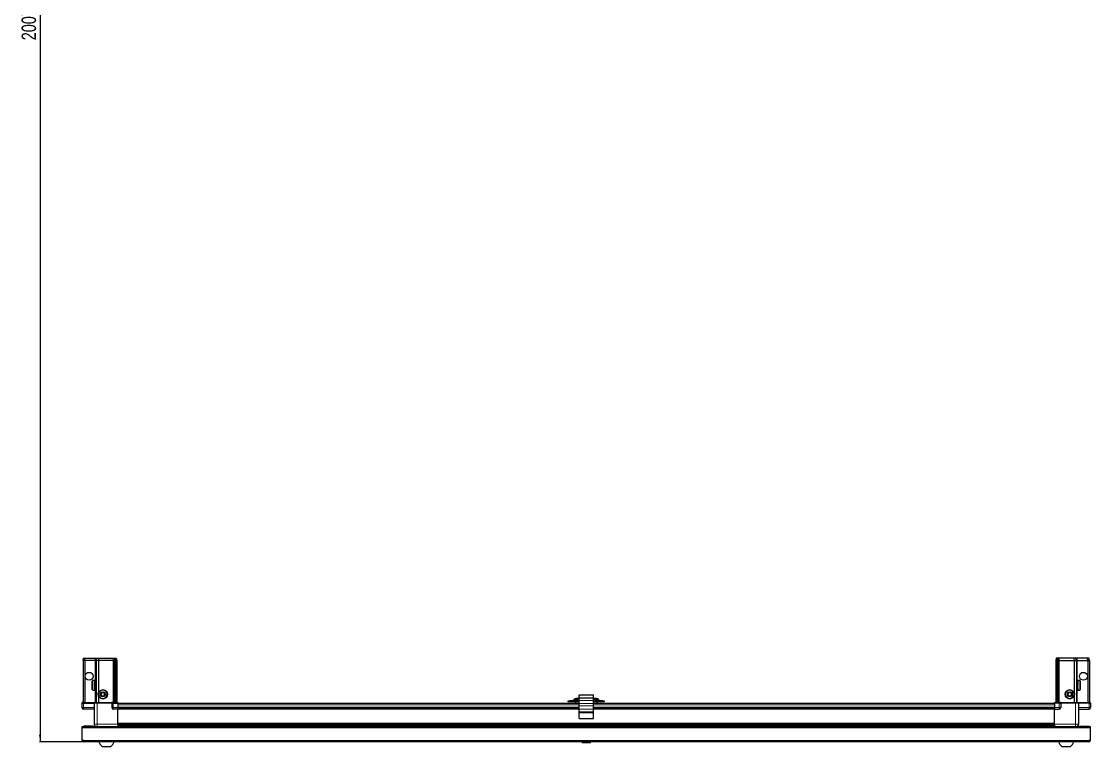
# Model space of a CAD drawing. Header units: millimetres. Extents: x 1256 to 6695, y -1166 to 2004.
# Drawn here: x 1328 to 2812, y -1166 to -159 of the extents above; entities that cross this region are included whole.
import ezdxf

# ---------------------------------------------------------------- set-up
doc = ezdxf.new("R2010")
doc.units = ezdxf.units.MM
doc.layers.add('FORMAT', color=7, linetype='Continuous')
doc.styles.add('SLDTEXTSTYLE0', font='TXT', dxfattribs={"width": 0.75})
doc.dimstyles.new('SLDDIMSTYLE0', dxfattribs={"dimtxt": 20, "dimasz": 10, "dimexe": 0, "dimexo": 0.0625, "dimgap": 5, "dimtad": 2, "dimdec": 1, "dimrnd": 1e-09, "dimzin": 12, "dimdsep": 46, "dimtxsty": 'SLDTEXTSTYLE0', "dimsah": 1, "dimcen": 0.09, "dimadec": 0, "dimazin": 3, "dimtfac": 1, "dimtofl": 0, "dimtmove": 0, "dimatfit": 3, "dimfxl": 0, "dimfrac": 2, "dimtolj": 1, "dimtzin": 12, "dimarcsym": 0})

# ---------------------------------------------------------------- blocks, each defined once
blk = doc.blocks.new('_D_9')
at = {"layer": 'FORMAT'}
for p, q in [((2106.7, 847.9), (1353.5, 847.9)), ((1354.5, 847.9), (1354.5, -1159.1)), ((1415.1, -1159.1), (1353.5, -1159.1))]:
    blk.add_line(p, q, dxfattribs=at)
for points in [[(1354.5, 847.9), (1352.9, 837.9), (1356, 837.9)], [(1354.5, -1159.1), (1356, -1149.1), (1352.9, -1149.1)]]:
    blk.add_solid(points, dxfattribs=at)
at = {"layer": 'FORMAT', "insert": (1328.7, -185.1), "char_height": 20, "attachment_point": 1, "rotation": 90, "style": 'SLDTEXTSTYLE0'}
blk.add_mtext('2007', dxfattribs=at)

msp = doc.modelspace()

# ---------------------------------------------------------------- linework, layer by layer
at = {"color": 7, "linetype": 'Continuous', "lineweight": 25}
for p, q in [((1413.99, -1046.07), (1414.79, -1043.07)), ((1413.99, -1046.07), (1413.99, -1104.37)), ((1416.49, -1046.07), (1413.99, -1046.07)), ((1414.79, -1043.07), (1416.64, -1043.07)), ((1416.49, -1046.07), (1416.64, -1043.07)), ((1416.49, -1046.07), (1416.49, -1104.37)), ((1430.99, -1046.07), (1416.49, -1046.07)), ((1416.64, -1043.07), (1430.99, -1043.07)), ((1430.99, -1043.07), (1432.79, -1043.07)), ((1431.99, -1046.07), (1430.99, -1046.07)), ((1431.99, -1046.07), (1432.79, -1043.07)), ((1435.49, -1046.07), (1431.99, -1046.07)), ((1431.99, -1046.07), (1431.99, -1104.37)), ((1432.79, -1043.07), (1435.82, -1043.07)), ((1435.82, -1043.07), (1435.49, -1046.07)), ((1435.49, -1046.07), (1435.49, -1090.57)), ((1455.99, -1046.07), (1435.49, -1046.07)), ((1435.82, -1043.07), (1455.99, -1043.07)), ((1455.99, -1043.07), (1457.79, -1043.07)), ((1456.99, -1046.07), (1455.99, -1046.07)), ((1457.79, -1043.07), (1456.99, -1046.07)), ((1457.99, -1046.07), (1456.99, -1046.07)), ((1456.99, -1046.07), (1456.99, -1104.37)), ((1457.79, -1043.07), (1458.53, -1043.07)), ((1458.53, -1043.07), (1457.99, -1046.07)), ((1459.49, -1046.07), (1457.99, -1046.07)), ((1457.99, -1046.07), (1457.99, -1104.37)), ((1458.53, -1043.07), (1459.03, -1043.07)), ((1459.03, -1043.07), (1460.18, -1043.07)), ((1459.03, -1043.07), (1459.49, -1046.07)), ((1459.49, -1046.07), (1459.49, -1104.37)), ((1460.99, -1046.07), (1459.49, -1046.07)), ((1460.18, -1043.07), (1460.99, -1046.07)), ((1460.99, -1046.07), (1460.99, -1104.37)), ((2764.79, -1043.07), (2763.99, -1046.07)), ((2763.99, -1046.07), (2765.49, -1046.07)), ((2763.99, -1046.07), (2763.99, -1104.37)), ((2765.94, -1043.07), (2764.79, -1043.07)), ((2765.94, -1043.07), (2765.49, -1046.07)), ((2765.49, -1046.07), (2766.99, -1046.07)), ((2765.49, -1046.07), (2765.49, -1104.37)), ((2766.44, -1043.07), (2765.94, -1043.07)), ((2766.44, -1043.07), (2766.99, -1046.07)), ((2767.18, -1043.07), (2766.44, -1043.07)), ((2766.99, -1046.07), (2766.99, -1104.37)), ((2766.99, -1046.07), (2767.99, -1046.07)), ((2767.18, -1043.07), (2767.99, -1046.07)), ((2768.99, -1043.07), (2767.18, -1043.07)), ((2767.99, -1046.07), (2767.99, -1104.37)), ((2767.99, -1046.07), (2768.99, -1046.07)), ((2789.16, -1043.07), (2768.99, -1043.07)), ((2768.99, -1046.07), (2789.49, -1046.07)), ((2789.16, -1043.07), (2789.49, -1046.07)), ((2792.18, -1043.07), (2789.16, -1043.07)), ((2789.49, -1046.07), (2789.49, -1090.57)), ((2789.49, -1046.07), (2792.99, -1046.07)), ((2792.99, -1046.07), (2792.18, -1043.07)), ((2793.99, -1043.07), (2792.18, -1043.07)), ((2792.99, -1046.07), (2792.99, -1104.37)), ((2792.99, -1046.07), (2793.99, -1046.07)), ((2808.33, -1043.07), (2793.99, -1043.07)), ((2793.99, -1046.07), (2808.49, -1046.07)), ((2808.49, -1046.07), (2808.33, -1043.07)), ((2810.18, -1043.07), (2808.33, -1043.07)), ((2808.49, -1046.07), (2808.49, -1104.37)), ((2808.49, -1046.07), (2810.99, -1046.07)), ((2810.99, -1046.07), (2810.18, -1043.07)), ((2810.99, -1046.07), (2810.99, -1104.37)), ((1426.79, -1086.27), (1426.79, -1074.87)), ((1429.99, -1074.07), (1427.59, -1074.07)), ((1429.99, -1074.07), (1429.99, -1074.08)), ((1429.99, -1074.08), (1430.49, -1074.08)), ((1429.99, -1074.26), (1430.49, -1074.26)), ((1429.99, -1074.26), (1429.99, -1074.48)), ((1429.99, -1074.48), (1430.49, -1074.48)), ((1429.99, -1075.06), (1430.49, -1075.06)), ((1429.99, -1075.06), (1429.99, -1075.48)), ((1429.99, -1075.48), (1430.49, -1075.48)), ((1429.99, -1076.39), (1430.49, -1076.39)), ((1429.99, -1076.39), (1429.99, -1076.98)), ((1429.99, -1076.98), (1430.49, -1076.98)), ((1429.99, -1078.13), (1430.49, -1078.13)), ((1429.99, -1078.13), (1429.99, -1078.83)), ((1429.99, -1078.83), (1430.49, -1078.83)), ((1429.99, -1080.12), (1430.49, -1080.12)), ((1429.99, -1080.12), (1429.99, -1080.85)), ((1429.99, -1080.26), (1430.49, -1080.26)), ((1429.99, -1080.76), (1430.49, -1080.76)), ((1429.99, -1080.85), (1430.49, -1080.85)), ((1429.99, -1082.14), (1430.49, -1082.14)), ((1429.99, -1082.14), (1429.99, -1082.85)), ((1429.99, -1082.85), (1430.49, -1082.85)), ((1430.49, -1074.26), (1430.49, -1074.08)), ((1430.49, -1074.48), (1430.49, -1074.26)), ((1430.49, -1075.06), (1430.49, -1074.48)), ((1430.49, -1075.48), (1430.49, -1075.06)), ((1430.49, -1076.39), (1430.49, -1075.48)), ((1430.59, -1076.17), (1430.49, -1076.17)), ((1430.49, -1076.98), (1430.49, -1076.39)), ((1430.49, -1078.13), (1430.49, -1076.98)), ((1430.49, -1078.83), (1430.49, -1078.13)), ((1430.49, -1080.12), (1430.49, -1078.83)), ((1430.49, -1080.26), (1430.49, -1080.12)), ((1430.49, -1080.85), (1430.49, -1080.76)), ((1430.49, -1082.14), (1430.49, -1080.85)), ((1430.49, -1082.85), (1430.49, -1082.14)), ((1430.49, -1084.01), (1430.49, -1082.85)), ((1430.59, -1084.97), (1430.59, -1076.17)), ((1431.47, -1077.26), (1430.99, -1076.57)), ((1430.99, -1084.57), (1430.99, -1076.57)), ((1431.96, -1076.57), (1431.47, -1077.26)), ((1431.47, -1083.88), (1431.47, -1077.26)), ((1431.99, -1076.57), (1431.96, -1076.57)), ((1431.96, -1084.57), (1431.96, -1076.57)), ((2793.02, -1076.57), (2792.99, -1076.57)), ((2793.5, -1077.26), (2793.02, -1076.57)), ((2793.02, -1076.57), (2793.02, -1084.57)), ((2793.99, -1076.57), (2793.5, -1077.26)), ((2793.5, -1077.26), (2793.5, -1083.88)), ((2793.99, -1076.57), (2793.99, -1084.57)), ((2794.49, -1076.17), (2794.39, -1076.17)), ((2794.39, -1076.17), (2794.39, -1084.97)), ((2797.39, -1074.07), (2794.49, -1074.07)), ((2794.99, -1074.07), (2794.49, -1074.07)), ((2794.49, -1074.07), (2794.49, -1074.12)), ((2794.49, -1074.12), (2794.49, -1074.4)), ((2794.99, -1074.12), (2794.49, -1074.12)), ((2794.99, -1074.4), (2794.49, -1074.4)), ((2794.49, -1074.4), (2794.49, -1074.68)), ((2794.99, -1074.68), (2794.49, -1074.68)), ((2794.49, -1074.68), (2794.49, -1075.34)), ((2794.99, -1075.34), (2794.49, -1075.34)), ((2794.49, -1075.34), (2794.49, -1075.81)), ((2794.49, -1075.81), (2794.49, -1076.79)), ((2794.99, -1075.81), (2794.49, -1075.81)), ((2794.99, -1076.79), (2794.49, -1076.79)), ((2794.49, -1076.79), (2794.49, -1077.41)), ((2794.49, -1077.41), (2794.49, -1078.61)), ((2794.99, -1077.41), (2794.49, -1077.41)), ((2794.99, -1078.61), (2794.49, -1078.61)), ((2794.49, -1078.61), (2794.49, -1079.24)), ((2794.99, -1079.24), (2794.49, -1079.24)), ((2794.49, -1079.32), (2794.49, -1080.62)), ((2794.99, -1079.32), (2794.49, -1079.32)), ((2794.99, -1080.62), (2794.49, -1080.62)), ((2794.99, -1081.1), (2794.49, -1081.1)), ((2794.49, -1081.1), (2794.49, -1081.36)), ((2794.49, -1081.36), (2794.49, -1082.62)), ((2794.99, -1081.36), (2794.49, -1081.36)), ((2794.99, -1082.62), (2794.49, -1082.62)), ((2794.49, -1082.62), (2794.49, -1083.31)), ((2794.49, -1083.31), (2794.49, -1084.43)), ((2794.99, -1083.31), (2794.49, -1083.31)), ((2794.99, -1074.12), (2794.99, -1074.07)), ((2794.99, -1074.68), (2794.99, -1074.4)), ((2794.99, -1075.81), (2794.99, -1075.34)), ((2794.99, -1077.41), (2794.99, -1076.79)), ((2794.99, -1079.32), (2794.99, -1078.61)), ((2794.99, -1081.36), (2794.99, -1080.62)), ((2794.99, -1083.31), (2794.99, -1082.62)), ((2798.19, -1074.87), (2798.19, -1086.27)), ((1427.59, -1087.07), (1429.99, -1087.07)), ((1429.99, -1084.01), (1430.49, -1084.01)), ((1429.99, -1084.01), (1429.99, -1084.62)), ((1429.99, -1084.62), (1430.49, -1084.62)), ((1429.99, -1085.55), (1430.49, -1085.55)), ((1429.99, -1085.55), (1429.99, -1085.99)), ((1429.99, -1085.99), (1430.49, -1085.99)), ((1429.99, -1086.6), (1430.49, -1086.6)), ((1429.99, -1086.6), (1429.99, -1086.83)), ((1429.99, -1086.83), (1430.49, -1086.83)), ((1429.99, -1087.05), (1430.49, -1087.05)), ((1429.99, -1087.05), (1429.99, -1087.07)), ((1429.99, -1087.06), (1430.49, -1087.06)), ((1430.49, -1084.62), (1430.49, -1084.01)), ((1430.49, -1085.55), (1430.49, -1084.62)), ((1430.49, -1084.97), (1430.59, -1084.97)), ((1430.49, -1085.99), (1430.49, -1085.55)), ((1430.49, -1086.6), (1430.49, -1085.99)), ((1430.49, -1086.83), (1430.49, -1086.6)), ((1430.49, -1087.05), (1430.49, -1086.83)), ((1430.49, -1087.06), (1430.49, -1087.05)), ((1430.99, -1084.57), (1431.47, -1083.88)), ((1431.47, -1083.88), (1431.96, -1084.57)), ((1431.96, -1084.57), (1431.99, -1084.57)), ((1435.49, -1095.57), (1435.49, -1104.37)), ((2102.49, -1093.72), (2122.49, -1093.72)), ((2102.49, -1097.72), (2102.49, -1093.72)), ((2102.49, -1097.72), (2122.49, -1097.72)), ((2102.49, -1101.7), (2102.49, -1097.72)), ((2122.49, -1097.72), (2122.49, -1093.72)), ((2122.49, -1101.7), (2122.49, -1097.72)), ((2789.49, -1095.57), (2789.49, -1104.37)), ((2792.99, -1084.57), (2793.02, -1084.57)), ((2793.02, -1084.57), (2793.5, -1083.88)), ((2793.5, -1083.88), (2793.99, -1084.57)), ((2794.39, -1084.97), (2794.49, -1084.97)), ((2794.99, -1084.43), (2794.49, -1084.43)), ((2794.49, -1084.43), (2794.49, -1085)), ((2794.49, -1085), (2794.49, -1085.86)), ((2794.99, -1085), (2794.49, -1085)), ((2794.99, -1085.86), (2794.49, -1085.86)), ((2794.49, -1085.86), (2794.49, -1086.25)), ((2794.49, -1086.25), (2794.49, -1086.77)), ((2794.99, -1086.25), (2794.49, -1086.25)), ((2794.99, -1086.77), (2794.49, -1086.77)), ((2794.49, -1086.77), (2794.49, -1086.95)), ((2794.49, -1086.95), (2794.49, -1087.07)), ((2794.99, -1086.95), (2794.49, -1086.95)), ((2794.49, -1087.07), (2797.39, -1087.07)), ((2794.99, -1085), (2794.99, -1084.43)), ((2794.99, -1086.25), (2794.99, -1085.86)), ((2794.99, -1086.95), (2794.99, -1086.77)), ((1412.99, -1104.37), (1412.49, -1105.24)), ((1412.49, -1105.57), (1412.49, -1105.24)), ((1412.49, -1105.57), (1414.49, -1105.57)), ((1412.49, -1105.57), (1412.49, -1111.57)), ((1414.49, -1104.37), (1412.99, -1104.37)), ((1414.49, -1104.37), (1429.29, -1104.37)), ((1429.29, -1105.57), (1414.49, -1105.57)), ((1414.49, -1105.57), (1429.29, -1105.57)), ((1429.29, -1104.37), (1429.49, -1104.37)), ((1429.49, -1105.57), (1429.29, -1105.57)), ((1429.49, -1105.57), (1429.49, -1104.37)), ((1429.49, -1104.37), (1433.49, -1104.37)), ((1433.49, -1105.57), (1429.49, -1105.57)), ((1429.49, -1105.57), (1429.49, -1134.57)), ((1433.49, -1104.37), (1453.79, -1104.37)), ((1453.79, -1105.57), (1433.49, -1105.57)), ((1453.79, -1104.37), (1453.99, -1104.37)), ((1453.99, -1105.57), (1453.79, -1105.57)), ((1453.99, -1105.57), (1453.99, -1104.37)), ((1454.67, -1104.37), (1453.99, -1104.37)), ((1453.99, -1105.57), (1455.99, -1105.57)), ((1453.99, -1105.57), (1453.99, -1111.57)), ((1454.67, -1104.37), (1462.49, -1104.37)), ((1462.49, -1105.24), (1455.99, -1105.24)), ((1462.49, -1105.57), (1455.99, -1105.57)), ((1455.99, -1105.57), (1462.49, -1105.57)), ((1462.49, -1104.37), (1462.49, -1105.24)), ((1462.49, -1105.24), (1462.49, -1105.24)), ((1462.49, -1105.57), (1462.49, -1105.24)), ((1462.49, -1105.57), (1462.49, -1105.57)), ((1462.49, -1105.57), (1462.49, -1111.57)), ((2102.49, -1105.72), (1462.49, -1105.72)), ((1462.49, -1111.57), (1462.49, -1113.57)), ((2102.49, -1112.92), (1462.49, -1112.92)), ((2087.49, -1103.72), (2087.49, -1102.22)), ((2087.49, -1102.22), (2089.49, -1102.22)), ((2089.49, -1103.72), (2087.49, -1103.72)), ((2089.49, -1102.22), (2089.49, -1103.72)), ((2100.74, -1102.22), (2089.49, -1102.22)), ((2100.74, -1103.72), (2089.49, -1103.72)), ((2095.24, -1100.31), (2095.24, -1102.22)), ((2097.49, -1103.72), (2097.49, -1105.72)), ((2100.74, -1103.72), (2100.74, -1102.22)), ((2100.74, -1102.22), (2102.49, -1102.22)), ((2102.49, -1103.72), (2100.74, -1103.72)), ((2101.16, -1098.73), (2101.16, -1098.74)), ((2102.49, -1106.03), (2102.49, -1101.7)), ((2102.49, -1109.25), (2102.49, -1106.03)), ((2102.49, -1113.58), (2102.49, -1109.25)), ((2122.49, -1106.03), (2122.49, -1101.7)), ((2122.49, -1102.22), (2124.24, -1102.22)), ((2124.24, -1103.72), (2122.49, -1103.72)), ((2762.49, -1105.72), (2122.49, -1105.72)), ((2122.49, -1109.25), (2122.49, -1106.03)), ((2122.49, -1113.58), (2122.49, -1109.25)), ((2762.49, -1112.92), (2122.49, -1112.92)), ((2124.24, -1102.22), (2124.24, -1103.72)), ((2135.49, -1102.22), (2124.24, -1102.22)), ((2135.49, -1103.72), (2124.24, -1103.72)), ((2126.16, -1098.73), (2126.16, -1098.74)), ((2127.49, -1105.72), (2127.49, -1103.72)), ((2129.74, -1102.22), (2129.74, -1100.31)), ((2135.49, -1103.72), (2135.49, -1102.22)), ((2135.49, -1102.22), (2137.49, -1102.22)), ((2137.49, -1103.72), (2135.49, -1103.72)), ((2137.49, -1102.22), (2137.49, -1103.72)), ((2762.49, -1104.37), (2770.31, -1104.37)), ((2762.49, -1105.24), (2762.49, -1104.37)), ((2768.99, -1105.24), (2762.49, -1105.24)), ((2762.49, -1105.57), (2762.49, -1105.24)), ((2768.99, -1105.57), (2762.49, -1105.57)), ((2762.49, -1105.57), (2762.49, -1111.57)), ((2762.49, -1111.57), (2762.49, -1113.57)), ((2768.99, -1105.57), (2770.99, -1105.57)), ((2770.99, -1105.57), (2768.99, -1105.57)), ((2770.99, -1104.37), (2770.31, -1104.37)), ((2770.99, -1105.57), (2770.99, -1104.37)), ((2770.99, -1104.37), (2771.19, -1104.37)), ((2771.19, -1105.57), (2770.99, -1105.57)), ((2770.99, -1105.57), (2770.99, -1111.57)), ((2771.19, -1104.37), (2791.49, -1104.37)), ((2791.49, -1105.57), (2771.19, -1105.57)), ((2791.49, -1104.37), (2795.49, -1104.37)), ((2795.49, -1105.57), (2791.49, -1105.57)), ((2795.49, -1105.57), (2795.49, -1104.37)), ((2795.49, -1104.37), (2795.69, -1104.37)), ((2795.69, -1105.57), (2795.49, -1105.57)), ((2795.49, -1105.57), (2795.49, -1134.57)), ((2795.69, -1104.37), (2810.49, -1104.37)), ((2810.49, -1105.57), (2795.69, -1105.57)), ((2811.99, -1104.37), (2810.49, -1104.37)), ((2810.49, -1105.57), (2812.49, -1105.57)), ((2812.49, -1105.24), (2811.99, -1104.37)), ((2812.49, -1105.24), (2811.99, -1104.37)), ((2812.49, -1105.57), (2812.49, -1105.24)), ((2812.49, -1105.57), (2812.49, -1105.24)), ((2812.49, -1105.57), (2812.49, -1105.57)), ((2812.49, -1105.57), (2812.49, -1111.57)), ((1429.49, -1113.57), (1414.49, -1113.57)), ((1462.49, -1113.57), (1455.99, -1113.57)), ((1462.49, -1134.57), (1462.49, -1113.57)), ((2102.49, -1117.35), (2102.49, -1113.58)), ((2102.49, -1118.79), (2102.49, -1117.35)), ((2102.49, -1126.52), (2102.49, -1118.79)), ((2102.49, -1126.52), (2122.49, -1126.52)), ((2122.49, -1117.35), (2122.49, -1113.58)), ((2122.49, -1118.79), (2122.49, -1117.35)), ((2122.49, -1126.52), (2122.49, -1118.79)), ((2762.49, -1113.57), (2768.99, -1113.57)), ((2762.49, -1134.57), (2762.49, -1113.57)), ((2795.49, -1113.57), (2810.49, -1113.57)), ((1412.99, -1139.67), (1412.99, -1137.57)), ((1412.99, -1137.57), (2811.99, -1137.57)), ((1412.99, -1156.97), (1412.99, -1139.67)), ((1427.99, -1137.47), (1415.09, -1137.47)), ((1427.99, -1137.47), (1427.99, -1137.57)), ((1462.49, -1135.59), (2762.49, -1135.59)), ((1462.49, -1135.63), (2762.49, -1135.63)), ((1486.37, -1137.42), (1462.49, -1137.42)), ((1480.99, -1137.57), (1480.99, -1137.42)), ((1481.03, -1137.57), (1481.03, -1137.42)), ((1481.3, -1137.57), (1481.3, -1137.42)), ((1481.56, -1137.57), (1481.56, -1137.42)), ((1482.21, -1137.57), (1482.21, -1137.42)), ((1482.67, -1137.57), (1482.67, -1137.42)), ((1483.64, -1137.57), (1483.64, -1137.42)), ((1484.26, -1137.57), (1484.26, -1137.42)), ((1485.45, -1137.57), (1485.45, -1137.42)), ((1486.11, -1137.57), (1486.11, -1137.42)), ((1486.16, -1137.57), (1486.16, -1137.42)), ((1487.45, -1137.42), (1486.37, -1137.42)), ((1488.19, -1137.42), (1487.45, -1137.42)), ((1487.45, -1137.57), (1487.45, -1137.42)), ((1487.45, -1137.42), (1487.45, -1137.42)), ((1487.47, -1137.57), (1487.47, -1137.42)), ((1487.96, -1137.57), (1487.96, -1137.42)), ((1488.19, -1137.57), (1488.19, -1137.42)), ((1488.61, -1137.42), (1488.19, -1137.42)), ((1488.19, -1137.42), (1488.19, -1137.42)), ((2736.37, -1137.42), (1488.61, -1137.42)), ((1489.46, -1137.57), (1489.46, -1137.42)), ((1490.15, -1137.57), (1490.15, -1137.42)), ((1491.28, -1137.57), (1491.28, -1137.42)), ((1491.86, -1137.57), (1491.86, -1137.42)), ((1492.73, -1137.57), (1492.73, -1137.42)), ((1493.13, -1137.57), (1493.13, -1137.42)), ((1493.66, -1137.57), (1493.66, -1137.42)), ((1493.85, -1137.57), (1493.85, -1137.42)), ((1493.99, -1137.57), (1493.99, -1137.42)), ((2730.99, -1137.57), (2730.99, -1137.42)), ((2731.16, -1137.57), (2731.16, -1137.42)), ((2731.37, -1137.57), (2731.37, -1137.42)), ((2731.93, -1137.57), (2731.93, -1137.42)), ((2732.35, -1137.57), (2732.35, -1137.42)), ((2733.25, -1137.57), (2733.25, -1137.42)), ((2733.83, -1137.57), (2733.83, -1137.42)), ((2734.98, -1137.57), (2734.98, -1137.42)), ((2735.67, -1137.57), (2735.67, -1137.42)), ((2736.95, -1137.42), (2736.37, -1137.42)), ((2736.95, -1137.57), (2736.95, -1137.42)), ((2736.96, -1137.42), (2736.95, -1137.42)), ((2737.69, -1137.42), (2736.96, -1137.42)), ((2737.13, -1137.57), (2737.13, -1137.42)), ((2737.63, -1137.57), (2737.63, -1137.42)), ((2737.69, -1137.57), (2737.69, -1137.42)), ((2738.72, -1137.42), (2737.69, -1137.42)), ((2737.69, -1137.42), (2737.69, -1137.42)), ((2762.49, -1137.42), (2738.61, -1137.42)), ((2738.98, -1137.57), (2738.98, -1137.42)), ((2739.69, -1137.57), (2739.69, -1137.42)), ((2740.86, -1137.57), (2740.86, -1137.42)), ((2741.47, -1137.57), (2741.47, -1137.42)), ((2742.41, -1137.57), (2742.41, -1137.42)), ((2742.86, -1137.57), (2742.86, -1137.42)), ((2743.48, -1137.57), (2743.48, -1137.42)), ((2743.73, -1137.57), (2743.73, -1137.42)), ((2743.97, -1137.57), (2743.97, -1137.42)), ((2743.99, -1137.57), (2743.99, -1137.42)), ((2762.64, -1137.57), (2762.64, -1134.57)), ((2796.99, -1137.47), (2809.89, -1137.47)), ((2796.99, -1137.47), (2796.99, -1137.57)), ((2811.99, -1137.57), (2811.99, -1139.67)), ((2811.99, -1139.67), (2811.99, -1156.97)), ((1415.09, -1156.97), (1412.99, -1156.97)), ((1415.09, -1156.97), (1415.09, -1159.07)), ((2811.99, -1156.97), (2809.89, -1156.97)), ((2809.89, -1159.07), (2809.89, -1156.97)), ((2809.89, -1159.07), (1415.09, -1159.07)), ((1440.49, -1165.67), (1452.49, -1165.67)), ((2107.69, -1159.07), (2106.7, -1160.05)), ((2106.7, -1160.05), (2106.7, -1160.57)), ((2118.27, -1160.05), (2106.7, -1160.05)), ((2118.27, -1160.57), (2106.7, -1160.57)), ((2118.27, -1160.05), (2117.29, -1159.07)), ((2118.27, -1160.57), (2118.27, -1160.05)), ((2772.49, -1165.67), (2784.49, -1165.67))]:
    msp.add_line(p, q, dxfattribs=at)
at = {"color": 8, "linetype": 'Continuous', "lineweight": 18}
for p, q in [((1430.99, -1046.07), (1430.99, -1043.07)), ((1430.99, -1046.07), (1430.99, -1076.57)), ((1455.99, -1043.07), (1455.99, -1046.07)), ((1455.99, -1046.07), (1455.99, -1104.37)), ((2768.99, -1043.07), (2768.99, -1046.07)), ((2768.99, -1046.07), (2768.99, -1104.37)), ((2793.99, -1046.07), (2793.99, -1043.07)), ((2793.99, -1046.07), (2793.99, -1076.57)), ((1427.59, -1087.07), (1427.59, -1074.07)), ((2797.39, -1074.07), (2797.39, -1087.07)), ((1430.99, -1084.57), (1430.99, -1104.37)), ((2793.99, -1084.57), (2793.99, -1104.37)), ((1412.49, -1111.57), (1414.49, -1111.57)), ((1414.49, -1105.57), (1414.49, -1104.37)), ((1414.49, -1105.57), (1414.49, -1111.57)), ((1414.49, -1111.57), (1429.49, -1111.57)), ((1414.49, -1113.57), (1414.49, -1111.57)), ((1429.29, -1105.57), (1429.29, -1104.37)), ((1433.49, -1105.57), (1433.49, -1104.37)), ((1433.49, -1105.57), (1433.49, -1134.57)), ((1453.79, -1105.57), (1453.79, -1104.37)), ((1453.99, -1111.57), (1455.99, -1111.57)), ((1455.99, -1105.57), (1455.99, -1105.24)), ((1455.99, -1105.57), (1455.99, -1111.57)), ((1455.99, -1111.57), (1462.49, -1111.57)), ((1455.99, -1111.57), (1455.99, -1113.57)), ((1462.49, -1105.57), (1462.49, -1105.24)), ((2102.49, -1107.72), (1462.49, -1107.72)), ((2102.49, -1110.92), (1462.49, -1110.92)), ((2095.24, -1100.31), (2099.99, -1100.31)), ((2095.43, -1099.94), (2099.99, -1099.94)), ((2099.99, -1099.94), (2102.49, -1099.94)), ((2099.99, -1100.31), (2102.49, -1100.31)), ((2102.49, -1101.7), (2122.49, -1101.7)), ((2102.49, -1106.03), (2122.49, -1106.03)), ((2102.49, -1109.25), (2122.49, -1109.25)), ((2122.49, -1099.94), (2124.99, -1099.94)), ((2122.49, -1100.31), (2124.99, -1100.31)), ((2762.49, -1107.72), (2122.49, -1107.72)), ((2762.49, -1110.92), (2122.49, -1110.92)), ((2124.99, -1099.94), (2129.54, -1099.94)), ((2124.99, -1100.31), (2129.74, -1100.31)), ((2768.99, -1111.57), (2762.49, -1111.57)), ((2768.99, -1105.57), (2768.99, -1105.24)), ((2768.99, -1105.57), (2768.99, -1111.57)), ((2770.99, -1111.57), (2768.99, -1111.57)), ((2768.99, -1111.57), (2768.99, -1113.57)), ((2771.19, -1104.37), (2771.19, -1105.57)), ((2791.49, -1105.57), (2791.49, -1104.37)), ((2791.49, -1105.57), (2791.49, -1134.57)), ((2810.49, -1111.57), (2795.49, -1111.57)), ((2795.69, -1104.37), (2795.69, -1105.57)), ((2810.49, -1105.57), (2810.49, -1104.37)), ((2810.49, -1105.57), (2810.49, -1111.57)), ((2812.49, -1111.57), (2810.49, -1111.57)), ((2810.49, -1113.57), (2810.49, -1111.57)), ((2102.49, -1113.57), (1462.49, -1113.57)), ((2102.49, -1113.58), (2122.49, -1113.58)), ((2102.49, -1117.35), (2122.49, -1117.35)), ((2102.49, -1118.79), (2122.49, -1118.79)), ((2762.49, -1113.57), (2122.49, -1113.57)), ((2811.99, -1139.67), (1412.99, -1139.67)), ((1415.09, -1137.57), (1415.09, -1137.47)), ((1433.49, -1134.57), (1462.49, -1134.57)), ((1462.49, -1132.97), (2762.49, -1132.97)), ((2762.49, -1134.39), (1462.49, -1134.39)), ((1462.49, -1136.83), (2762.49, -1136.83)), ((2791.49, -1134.57), (2762.49, -1134.57)), ((2809.89, -1137.57), (2809.89, -1137.47)), ((2809.89, -1156.97), (1415.09, -1156.97))]:
    msp.add_line(p, q, dxfattribs=at)
at = {"color": 7, "linetype": 'Continuous', "lineweight": 25, "flags": 128}
for points in [[(2102.49, -1098.92), (2102.48, -1098.92), (2102.17, -1098.82)], [(2122.84, -1098.81), (2122.52, -1098.91), (2122.49, -1098.92)], [(1415.09, -1137.47), (1414.68, -1137.51), (1414.45, -1137.57)], [(2810.53, -1137.57), (2810.3, -1137.51), (2809.89, -1137.47)]]:
    msp.add_lwpolyline(points, dxfattribs=at)
at = {"color": 7, "linetype": 'Continuous', "lineweight": 25}
for centre, radius in [((1422.49, -1068.07), 5.5), ((2802.49, -1068.07), 5.5), ((1441.49, -1093.07), 6.5), ((1441.49, -1093.07), 3.46), ((2783.49, -1093.07), 6.5), ((2783.49, -1093.07), 3.46)]:
    msp.add_circle(centre, radius, dxfattribs=at)
at = {"color": 8, "linetype": 'Continuous', "lineweight": 18}
for centre in [(1441.49, -1093.07), (2783.49, -1093.07)]:
    msp.add_circle(centre, 5.7, dxfattribs=at)
at = {"color": 7, "linetype": 'Continuous', "lineweight": 25}
for centre, radius, start, end in [((1427.59, -1074.87), 0.8, 90, 180), ((1430.99, -1076.17), 0.4, 180, 270), ((2793.99, -1076.17), 0.4, 270, 0), ((2797.39, -1074.87), 0.8, 360, 90), ((1427.59, -1086.27), 0.8, 180, 270), ((1430.99, -1084.97), 0.4, 90, 180), ((1441.49, -1093.07), 2.5, 147.37605, 207.37605), ((1441.49, -1093.07), 2.5, 207.37605, 267.37605), ((1441.49, -1093.07), 2.5, 87.37605, 147.37605), ((1441.49, -1093.07), 2.5, 267.37605, 327.37605), ((1441.49, -1093.07), 2.5, 27.37605, 87.37605), ((1441.49, -1093.07), 2.5, 327.37605, 27.37605), ((2783.49, -1093.07), 2.5, 134.67671, 194.67671), ((2783.49, -1093.07), 2.5, 194.67671, 254.67671), ((2783.49, -1093.07), 2.5, 74.67671, 134.67671), ((2783.49, -1093.07), 2.5, 254.67671, 314.67671), ((2783.49, -1093.07), 2.5, 14.67671, 74.67671), ((2783.49, -1093.07), 2.5, 314.67671, 14.67671), ((2793.99, -1084.97), 0.4, 360, 90), ((2797.39, -1086.27), 0.8, 270, 0), ((1414.49, -1111.57), 2, 180, 270), ((1455.99, -1111.57), 2, 180, 270), ((2095.69, -1100.31), 0.45, 124.71791, 180), ((2099.99, -1106.52), 8, 105.59831, 124.71791), ((2124.99, -1106.52), 8, 55.28209, 74.20809), ((2129.29, -1100.31), 0.45, 0, 55.28209), ((2768.99, -1111.57), 2, 270, 0), ((2810.49, -1111.57), 2, 270, 0), ((1415.09, -1156.97), 2.1, 180, 270), ((1415.09, -1156.97), 0.6, 180, 270), ((2809.89, -1156.97), 2.1, 270, 0), ((2809.89, -1156.97), 0.6, 270, 0), ((1447.51, -1156.05), 11.91, 194.70035, 233.8734), ((1445.46, -1156.05), 11.91, 306.1266, 345.29965), ((2779.51, -1156.05), 11.91, 194.70035, 233.8734), ((2777.46, -1156.05), 11.91, 306.1266, 345.29965)]:
    msp.add_arc(centre, radius, start, end, dxfattribs=at)
for centre, start_param, end_param in [((1455.99, -1101.77), 2.4188584, 3.1415927), ((2768.99, -1101.77), 3.1415927, 3.8643269)]:
    msp.add_ellipse(centre, major_axis=(0, 3.46), ratio=0.5773503, start_param=start_param, end_param=end_param, dxfattribs=at)
for points, knots in [([(1438.6, -1092.94), (1438.88, -1092.5), (1439.4, -1091.69), (1439.92, -1090.88), (1440.16, -1090.51)], [0, 0, 0, 0, 0.5346859, 1, 1, 1, 1]), ([(1439.93, -1095.5), (1439.87, -1095.39), (1439.6, -1094.86), (1439.14, -1093.97), (1438.76, -1093.24), (1438.6, -1092.94)], [0, 0, 0, 0, 0.1331247, 0.6370994, 1, 1, 1, 1]), ([(1442.82, -1095.63), (1442.3, -1095.61), (1441.34, -1095.56), (1440.38, -1095.52), (1439.93, -1095.5)], [0, 0, 0, 0, 0.5346859, 1, 1, 1, 1]), ([(1440.16, -1090.51), (1440.68, -1090.53), (1441.64, -1090.57), (1442.6, -1090.62), (1443.04, -1090.64)], [0, 0, 0, 0, 0.5346859, 1, 1, 1, 1]), ([(1444.37, -1093.2), (1444.09, -1093.64), (1443.57, -1094.45), (1443.06, -1095.26), (1442.82, -1095.63)], [0, 0, 0, 0, 0.5346859, 1, 1, 1, 1]), ([(1443.04, -1090.64), (1443.2, -1090.94), (1443.58, -1091.67), (1444.04, -1092.56), (1444.31, -1093.09), (1444.37, -1093.2)], [0, 0, 0, 0, 0.36290056, 0.86687533, 1, 1, 1, 1]), ([(2780.7, -1092.31), (2781.07, -1091.94), (2781.76, -1091.27), (2782.44, -1090.59), (2782.76, -1090.28)], [0, 0, 0, 0, 0.5346859, 1, 1, 1, 1]), ([(2781.44, -1095.1), (2781.35, -1094.77), (2781.14, -1093.97), (2780.89, -1093.01), (2780.74, -1092.43), (2780.7, -1092.31)], [0, 0, 0, 0, 0.36290056, 0.86687533, 1, 1, 1, 1]), ([(2784.22, -1095.86), (2783.72, -1095.73), (2782.79, -1095.47), (2781.87, -1095.22), (2781.44, -1095.1)], [0, 0, 0, 0, 0.5346859, 1, 1, 1, 1]), ([(2782.76, -1090.28), (2783.25, -1090.41), (2784.18, -1090.67), (2785.11, -1090.92), (2785.54, -1091.04)], [0, 0, 0, 0, 0.5346859, 1, 1, 1, 1]), ([(2786.27, -1093.83), (2785.91, -1094.19), (2785.22, -1094.87), (2784.54, -1095.55), (2784.22, -1095.86)], [0, 0, 0, 0, 0.5346859, 1, 1, 1, 1]), ([(2785.54, -1091.04), (2785.57, -1091.16), (2785.72, -1091.74), (2785.98, -1092.7), (2786.19, -1093.5), (2786.27, -1093.83)], [0, 0, 0, 0, 0.1331247, 0.6370994, 1, 1, 1, 1]), ([(2102.24, -1098.84), (2102.24, -1098.84), (2102.24, -1098.84), (2102.21, -1098.83), (2102.09, -1098.8), (2101.83, -1098.73), (2101.52, -1098.68), (2101.29, -1098.66), (2101.15, -1098.67), (2101.16, -1098.74), (2101.17, -1098.8), (2101.16, -1098.83), (2101.14, -1098.84), (2101.12, -1098.84), (2101.11, -1098.84), (2101.08, -1098.84), (2101.03, -1098.83), (2100.82, -1098.78), (2100.56, -1098.71), (2100.2, -1098.66), (2099.88, -1098.66), (2099.5, -1098.69), (2099.2, -1098.76), (2098.97, -1098.83), (2098.9, -1098.84), (2098.88, -1098.84), (2098.86, -1098.84), (2098.84, -1098.84), (2098.82, -1098.83), (2098.8, -1098.79), (2098.83, -1098.71), (2098.79, -1098.66), (2098.59, -1098.66), (2098.29, -1098.71), (2098, -1098.77), (2097.8, -1098.83), (2097.75, -1098.84), (2097.75, -1098.84)], [0, 0, 0, 0, 0.0028392, 0.0068323, 0.0178959, 0.0673466, 0.1262697, 0.1635381, 0.201111, 0.28293, 0.3109228, 0.3249617, 0.3307219, 0.3335843, 0.3364739, 0.3389857, 0.3437038, 0.3589427, 0.4317291, 0.4788261, 0.5135617, 0.5573693, 0.6405693, 0.6613161, 0.6651121, 0.6689448, 0.6715022, 0.6740537, 0.6785011, 0.6922047, 0.7560162, 0.8203204, 0.8585349, 0.9111231, 0.9690933, 0.9981781, 1, 1, 1, 1]), ([(2127.24, -1098.84), (2127.24, -1098.84), (2127.24, -1098.84), (2127.21, -1098.83), (2127.09, -1098.8), (2126.83, -1098.73), (2126.52, -1098.68), (2126.29, -1098.66), (2126.15, -1098.67), (2126.16, -1098.74), (2126.17, -1098.8), (2126.16, -1098.83), (2126.14, -1098.84), (2126.12, -1098.84), (2126.11, -1098.84), (2126.08, -1098.84), (2126.03, -1098.83), (2125.82, -1098.78), (2125.56, -1098.71), (2125.2, -1098.66), (2124.88, -1098.66), (2124.5, -1098.69), (2124.2, -1098.76), (2123.97, -1098.83), (2123.9, -1098.84), (2123.88, -1098.84), (2123.86, -1098.84), (2123.84, -1098.84), (2123.82, -1098.83), (2123.8, -1098.79), (2123.83, -1098.71), (2123.79, -1098.66), (2123.59, -1098.66), (2123.29, -1098.71), (2123, -1098.77), (2122.8, -1098.83), (2122.75, -1098.84), (2122.75, -1098.84)], [0, 0, 0, 0, 0.0028392, 0.0068323, 0.0178959, 0.0673466, 0.1262697, 0.1635381, 0.201111, 0.28293, 0.3109228, 0.3249617, 0.3307219, 0.3335843, 0.3364739, 0.3389857, 0.3437038, 0.3589427, 0.4317291, 0.4788261, 0.5135617, 0.5573693, 0.6405693, 0.6613161, 0.6651121, 0.6689448, 0.6715022, 0.6740537, 0.6785011, 0.6922047, 0.7560162, 0.8203204, 0.8585349, 0.9111231, 0.9690933, 0.9981781, 1, 1, 1, 1]), ([(1429.49, -1134.57), (1429.54, -1135.01), (1429.61, -1135.69), (1430.04, -1136.5), (1430.5, -1137.05), (1430.9, -1137.42), (1431.16, -1137.55), (1431.21, -1137.57)], [0, 0, 0, 0, 0.3630185, 0.5584377, 0.7580039, 0.9575702, 1, 1, 1, 1]), ([(1462.49, -1134.57), (1462.49, -1134.96), (1462.49, -1135.76), (1462.49, -1136.77), (1462.49, -1137.4), (1462.49, -1137.56), (1462.49, -1137.57)], [0, 0, 0, 0, 0.32552014, 0.65104028, 0.97656042, 1, 1, 1, 1]), ([(2762.49, -1134.57), (2762.49, -1134.96), (2762.49, -1135.76), (2762.49, -1136.77), (2762.49, -1137.4), (2762.49, -1137.56), (2762.49, -1137.57)], [0, 0, 0, 0, 0.3255201, 0.6510403, 0.9765604, 1, 1, 1, 1]), ([(2795.49, -1134.57), (2795.44, -1135.01), (2795.37, -1135.69), (2794.93, -1136.5), (2794.48, -1137.05), (2794.07, -1137.42), (2793.81, -1137.55), (2793.77, -1137.57)], [0, 0, 0, 0, 0.3630185, 0.5584377, 0.7580039, 0.9575702, 1, 1, 1, 1])]:
    msp.add_open_spline(points, degree=3, knots=knots, dxfattribs=at)
at = {"color": 8, "linetype": 'Continuous', "lineweight": 18}
for points in [[(1429.49, -1134.57), (1429.55, -1134.57), (1429.67, -1134.57), (1430.59, -1134.57), (1431.92, -1134.57), (1432.96, -1134.57), (1433.49, -1134.57)], [(2795.49, -1134.57), (2795.43, -1134.57), (2795.31, -1134.57), (2794.38, -1134.57), (2793.06, -1134.57), (2792.01, -1134.57), (2791.49, -1134.57)]]:
    msp.add_open_spline(points, degree=3, dxfattribs=at)
for points in [[(1433.49, -1134.57), (1433.49, -1135.01), (1433.49, -1135.69), (1433.49, -1136.5), (1433.49, -1137.05), (1433.49, -1137.42), (1433.49, -1137.55), (1433.49, -1137.57)], [(2791.49, -1134.57), (2791.49, -1135.01), (2791.49, -1135.69), (2791.49, -1136.5), (2791.49, -1137.05), (2791.49, -1137.42), (2791.49, -1137.55), (2791.49, -1137.57)]]:
    msp.add_open_spline(points, degree=3, knots=[0, 0, 0, 0, 0.3630185, 0.5584377, 0.7580039, 0.9575702, 1, 1, 1, 1], dxfattribs=at)

# ---------------------------------------------------------------- dimensions: what is measured, and where the dimension line sits
at = {"layer": 'FORMAT'}
dim = msp.add_linear_dim(base=(1354.49, -1159.07), p1=(2106.7, 847.93), p2=(1415.09, -1159.07), angle=90, dimstyle='SLDDIMSTYLE0', dxfattribs=at)
dim.commit()
dim.dimension.update_dxf_attribs({"geometry": '_D_9', "text_midpoint": (1354.49, -155.57), "dimtype": 160})

doc.saveas('drawing.dxf')
